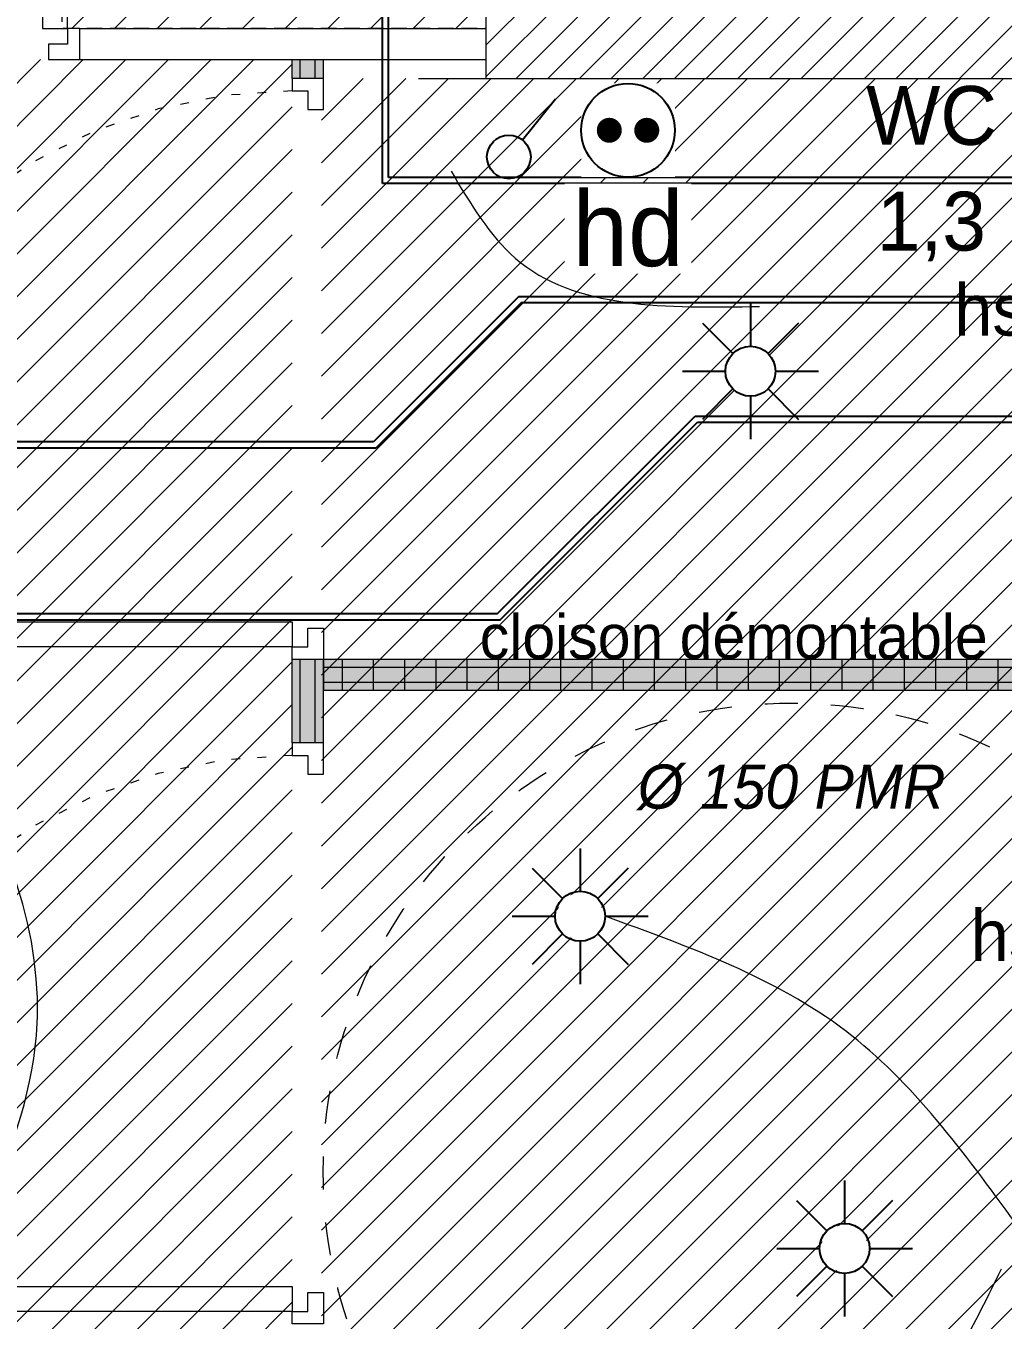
# Model space of a CAD drawing. Header units: centimetres. Extents: x 2666 to 9670, y 1889 to 5633.
# Drawn here: x 4359.3 to 4515.8, y 4426.7 to 4633.8 of the extents above; entities that cross this region are included whole.
import ezdxf

# ---------------------------------------------------------------- set-up
doc = ezdxf.new("R2010")
doc.units = ezdxf.units.CM
doc.header["$LTSCALE"] = 12.7
for name, pattern in [('Style de ligne -13', [0.295276, 0.19685, -0.098425]), ('Style de ligne -18', [0.328084, 0.109361, -0.218723]), ('Style de ligne -5', [0.41656, 0.13885, -0.27771]), ('VW-01', [0.83312, 0.41656, -0.41656])]:
    doc.linetypes.add(name, pattern=pattern)
for name, color, linetype, lineweight in [('B amÈnagement intÈrieur', 7, 'Continuous', 5), ('B aménagement intérieur', 7, 'Continuous', 5), ('B Faux plafonds-1', 7, 'Continuous', 5), ('B GÈnÈral', 7, 'Continuous', 5), ('B Général', 7, 'Continuous', 5), ('C ANNOTATIONS-PMR', 7, 'Style de ligne -5', 5), ('C ANNOTATIONS-prestations', 7, 'Continuous', 5), ('C ANNOTATIONS-texte', 7, 'Continuous', 5), ('C ANNOTATIONS-texte surfaces', 7, 'Continuous', 5), ('F REMPLISSAGE-vert clair', 7, 'Continuous', 13), ('F REMPLISSAGE-vert clair-1', 7, 'Continuous', 5), ('F REMPLISSAGE-vert foncÈ', 7, 'Continuous', 5), ('F REMPLISSAGE-vert foncé', 7, 'Continuous', 13), ('F REMPLISSAGE-vert hachurÈ', 7, 'Continuous', 5), ('F REMPLISSAGE-vert hachuré', 7, 'Continuous', 13), ('prlm-ELEC-CFO', 1, 'Continuous', 25)]:
    doc.layers.add(name, color=color, linetype=linetype, lineweight=lineweight)
doc.layers.add('prlm-CHAUFF', color=4, linetype='Continuous')
doc.styles.add('Eurostile', font='')
doc.styles.add('Eurostile (italic)', font='')
doc.styles.add('prlm-elec-cfo', font='comic.ttf', dxfattribs={"height": 12})
doc.styles.get('Eurostile').set_extended_font_data('Eurostile')
doc.styles.get('Eurostile (italic)').set_extended_font_data('Eurostile', italic=True)
pattern_1 = [(45, (0, 0), (2.4253472, -2.6458333), [])]
pattern_2 = [(45, (0, 0.2205), (-3.5277778, 3.3072917), [])]
pattern_3 = [(270, (1e-16, 1.6667), (-5, 5e-14), [])]

# ---------------------------------------------------------------- blocks, each defined once
blk = doc.blocks.new('xi.SPOT')
at = {"color": 0, "lineweight": 5}
blk.add_wipeout([(-4, 0), (-2.83, -2.83), (0, -4), (2.83, -2.83), (4, 0), (2.83, 2.83), (0, 4), (-2.83, 2.83)], dxfattribs=at).dxf.layer = 'prlm-ELEC-CFO'
at = {"layer": 'prlm-ELEC-CFO', "color": 0, "linetype": 'ByBlock', "lineweight": -2, "flags": 128}
for points in [[(0, 10.88), (0, 4)], [(-7.69, 7.69), (-2.83, 2.83)], [(7.69, 7.69), (2.83, 2.83)], [(-10.88, 0), (-4, 0)], [(4, 0), (10.88, 0)], [(-2.83, -2.83), (-7.69, -7.69)], [(0, -4), (0, -10.88)], [(2.83, -2.83), (7.69, -7.69)]]:
    blk.add_lwpolyline(points, dxfattribs=at)
at = {"layer": 'prlm-ELEC-CFO', "color": 0, "linetype": 'ByBlock', "lineweight": -2}
blk.add_circle((0, 0), 4, dxfattribs=at)
blk = doc.blocks.new('xi.SA')
at = {"layer": 'prlm-ELEC-CFO', "color": 0}
blk.add_lwpolyline([(0.2, -1.28), (5.5, 5.28)], dxfattribs=at)
blk.add_circle((-2, -4), 3.5, dxfattribs=at)
blk = doc.blocks.new('xi.PCHD')
at = {"color": 0, "lineweight": 5}
blk.add_wipeout([(-7.5, -7.5), (7.5, -7.5), (7.5, 7.5), (-7.5, 7.5)], dxfattribs=at).dxf.layer = 'prlm-ELEC-CFO'
at = {"layer": 'prlm-ELEC-CFO', "color": 0, "linetype": 'ByBlock', "lineweight": 5, "const_width": 2}
for points in [[(-4, 0, 1), (-2, 0, 1)], [(2, 0, 1), (4, 0, 1)]]:
    blk.add_lwpolyline(points, format="xyb", close=True, dxfattribs=at)
at = {"layer": 'prlm-ELEC-CFO', "color": 0, "linetype": 'ByBlock', "lineweight": -2}
blk.add_circle((0, 0), 7.5, dxfattribs=at)
blk = doc.blocks.new('Rond 150_PMR')
at = {"layer": 'B Général', "color": 154, "linetype": 'VW-01', "lineweight": 5, "true_color": 0x0053a6}
blk.add_circle((0, 0), 75, dxfattribs=at)
at = {"layer": 'B Général', "color": 154, "true_color": 0x0053a6, "insert": (-61.5, 0), "char_height": 7.059, "attachment_point": 5, "rotation": 90, "line_spacing_factor": 0.894142, "style": 'Eurostile (italic)'}
blk.add_mtext('Ø 150 PMR', dxfattribs=at)

msp = doc.modelspace()

# ---------------------------------------------------------------- hatches: boundary and pattern name
at = {"layer": 'B amÈnagement intÈrieur', "linetype": 'Continuous', "lineweight": 5, "true_color": 0xaaaaaa}
h = msp.add_hatch(dxfattribs=at)
h.set_pattern_fill('F_P__SOFFITE', color=253, style=0, pattern_type=2)
h.set_pattern_definition(pattern_2)
h.paths.add_polyline_path([(4365.11, 4995.44), (4432.96, 4995.44), (4432.96, 4633.44), (4365.11, 4633.44)])
at = {"layer": 'B Faux plafonds-1', "linetype": 'Continuous', "lineweight": 5, "true_color": 0xaaaaaa}
h = msp.add_hatch(dxfattribs=at)
h.set_pattern_fill('F_P__SOFFITE', color=253, style=0, pattern_type=2)
h.set_pattern_definition(pattern_2)
h.paths.add_polyline_path([(4208, 4475.44), (4208, 4390.44), (4273, 4390.44), (4273, 4300.44), (4401.96, 4300.44), (4401.96, 4628.44), (4208, 4628.44), (4208, 4510.43), (4277, 4510.43), (4277, 4475.44)])
h = msp.add_hatch(dxfattribs=at)
h.set_pattern_fill('F_P__SOFFITE', color=253, style=0, pattern_type=2)
h.set_pattern_definition(pattern_2)
h.paths.add_polyline_path([(4406.65, 4625.44), (4406.65, 4300.39), (4631.96, 4300.39), (4631.96, 4527.44), (4543.96, 4527.44), (4543.96, 4625.44)])
at = {"layer": 'B GÈnÈral', "linetype": 'Continuous', "lineweight": 5}
h = msp.add_hatch(dxfattribs=at)
h.set_pattern_fill('50_BETON', style=0, pattern_type=2)
h.set_pattern_definition(pattern_1)
h.paths.add_polyline_path([(4432.96, 4625.44), (4452.96, 4643.44), (4452.96, 5470.21), (4432.96, 5466.49)])
h = msp.add_hatch(dxfattribs=at)
h.set_pattern_fill('50_BETON', style=0, pattern_type=2)
h.set_pattern_definition(pattern_1)
h.paths.add_polyline_path([(4641.96, 4625.44), (4641.96, 4643.44), (4452.96, 4643.44), (4432.96, 4625.44)])
at = {"layer": 'F REMPLISSAGE-vert hachurÈ', "linetype": 'Continuous', "lineweight": 0, "true_color": 0x99aa00}
for points in [[(4543.96, 4531.14), (4543.96, 4532.44), (4406.96, 4532.44), (4406.96, 4531.14)], [(4543.96, 4528.74), (4543.96, 4531.14), (4406.96, 4531.14), (4406.96, 4528.74)], [(4543.96, 4527.44), (4543.96, 4528.74), (4406.96, 4528.74), (4406.96, 4527.44)]]:
    msp.add_hatch(color=54, dxfattribs=at).paths.add_polyline_path(points)
at = {"layer": 'F REMPLISSAGE-vert hachurÈ', "linetype": 'Continuous', "lineweight": 5, "true_color": 0x004400}
h = msp.add_hatch(dxfattribs=at)
h.set_pattern_fill('90-0_5 HYDROFUGE_0_5', color=98, angle=180, style=0, pattern_type=2)
h.set_pattern_definition(pattern_3)
h.paths.add_polyline_path([(4543.96, 4531.14), (4543.96, 4532.44), (4406.96, 4532.44), (4406.96, 4531.14)])
h = msp.add_hatch(dxfattribs=at)
h.set_pattern_fill('90-0_5 HYDROFUGE_0_5', color=98, angle=180, style=0, pattern_type=2)
h.set_pattern_definition(pattern_3)
h.paths.add_polyline_path([(4543.96, 4528.74), (4543.96, 4531.14), (4406.96, 4531.14), (4406.96, 4528.74)])
h = msp.add_hatch(dxfattribs=at)
h.set_pattern_fill('90-0_5 HYDROFUGE_0_5', color=98, angle=180, style=0, pattern_type=2)
h.set_pattern_definition(pattern_3)
h.paths.add_polyline_path([(4543.96, 4527.44), (4543.96, 4528.74), (4406.96, 4528.74), (4406.96, 4527.44)])

# ---------------------------------------------------------------- linework, layer by layer
at = {"layer": 'B aménagement intérieur', "color": 7, "linetype": 'Style de ligne -13', "lineweight": 5, "flags": 128}
msp.add_lwpolyline([(4365.11, 4995.44), (4432.96, 4995.44), (4432.96, 4633.44), (4365.11, 4633.44)], close=True, dxfattribs=at)
at = {"layer": 'B GÈnÈral', "color": 9, "linetype": 'Continuous', "true_color": 0xc0dcc0}
for points in [[(4406.96, 4625.44), (4401.96, 4625.44), (4406.96, 4628.44), (4401.96, 4628.44)], [(4406.96, 4519.07), (4401.96, 4519.07), (4406.96, 4532.44), (4401.96, 4532.44)]]:
    msp.add_solid(points, dxfattribs=at)
at = {"layer": 'B Général', "color": 7, "linetype": 'Continuous', "lineweight": 18}
for p, q in [((4432.96, 5456.3), (4432.96, 4625.44)), ((4432.96, 4625.44), (4641.96, 4625.44))]:
    msp.add_line(p, q, dxfattribs=at)
at = {"layer": 'B Général', "color": 7, "linetype": 'Continuous', "lineweight": 5}
for p, q in [((4432.96, 5456.3), (4432.96, 4625.44)), ((4367.96, 4633.44), (4365.96, 4633.44)), ((4365.96, 4633.44), (4365.96, 4630.94)), ((4367.96, 4633.44), (4432.96, 4633.44)), ((4367.96, 4628.44), (4367.96, 4633.44)), ((4367.96, 4628.44), (4367.96, 4633.44)), ((4365.96, 4630.94), (4362.96, 4630.94)), ((4362.96, 4630.94), (4362.96, 4628.44)), ((4362.96, 4628.44), (4367.96, 4628.44)), ((4367.96, 4628.44), (4401.96, 4628.44)), ((4406.96, 4628.44), (4432.96, 4628.44)), ((4422.17, 4625.44), (4446.5, 4625.44)), ((4432.96, 4625.44), (4641.96, 4625.44))]:
    msp.add_line(p, q, dxfattribs=at)
at = {"layer": 'B Général'}
for p, q in [((4361.96, 4716.44), (4361.96, 4633.44)), ((4365.96, 4633.44), (4365.96, 4716.44)), ((4361.96, 4633.44), (4365.96, 4633.44))]:
    msp.add_line(p, q, dxfattribs=at)
at = {"layer": 'B Général', "color": 7, "linetype": 'Continuous', "lineweight": 13}
for p, q in [((4367.96, 4633.44), (4432.96, 4633.44)), ((4367.96, 4628.44), (4432.96, 4628.44))]:
    msp.add_line(p, q, dxfattribs=at)
at = {"layer": 'B Général', "color": 98, "linetype": 'Continuous', "lineweight": 13, "true_color": 0x004400}
for p, q in [((4401.96, 4625.44), (4401.96, 4628.44)), ((4406.96, 4625.44), (4406.96, 4628.44)), ((4406.96, 4625.44), (4401.96, 4625.44)), ((4406.96, 4532.44), (4401.96, 4532.44)), ((4401.96, 4519.07), (4401.96, 4532.44)), ((4406.96, 4519.07), (4406.96, 4532.44)), ((4406.96, 4532.44), (4406.96, 4527.44)), ((4543.96, 4532.44), (4406.96, 4532.44)), ((4543.96, 4527.44), (4406.96, 4527.44)), ((4406.96, 4519.07), (4401.96, 4519.07))]:
    msp.add_line(p, q, dxfattribs=at)
at = {"layer": 'B Général', "color": 7, "linetype": 'Continuous', "lineweight": 5, "flags": 128}
for points in [[(4401.96, 4625.44), (4401.96, 4623.44), (4404.46, 4623.44), (4404.46, 4620.44), (4406.96, 4620.44), (4406.96, 4625.44), (4406.96, 4625.44), (4406.96, 4625.44), (4402.68, 4625.44), (4402.68, 4625.44)], [(4401.96, 4532.44), (4401.96, 4534.44), (4404.46, 4534.44), (4404.46, 4537.44), (4406.96, 4537.44), (4406.96, 4532.44)], [(4401.96, 4519.07), (4401.96, 4517.07), (4404.46, 4517.07), (4404.46, 4514.07), (4406.96, 4514.07), (4406.96, 4519.07), (4406.96, 4519.07), (4406.96, 4519.07), (4402.68, 4519.07), (4402.68, 4519.07)], [(4401.96, 4426.07), (4401.96, 4428.07), (4404.46, 4428.07), (4404.46, 4431.07), (4406.96, 4431.07), (4406.96, 4426.07)]]:
    msp.add_lwpolyline(points, close=True, dxfattribs=at)
at = {"layer": 'B Général', "linetype": 'Style de ligne -18', "lineweight": 5, "flags": 128}
for points in [[(4401.96, 4623.44), (4391.13, 4622.71), (4380.48, 4620.54), (4370.2, 4616.97), (4360.46, 4612.05), (4351.44, 4605.87), (4343.27, 4598.54), (4336.12, 4590.18), (4330.08, 4580.94), (4325.28, 4570.97), (4321.79, 4560.44), (4319.67, 4549.53), (4318.96, 4538.44)], [(4401.96, 4517.07), (4391.13, 4516.34), (4380.48, 4514.17), (4370.2, 4510.6), (4360.46, 4505.68), (4351.44, 4499.5), (4343.27, 4492.17), (4336.12, 4483.81), (4330.08, 4474.57), (4325.28, 4464.6), (4321.79, 4454.07), (4319.67, 4443.16), (4318.96, 4432.07)]]:
    msp.add_lwpolyline(points, dxfattribs=at)
at = {"layer": 'B Général', "flags": 128}
for points in [[(4401.96, 4534.44), (4318.96, 4534.44), (4318.96, 4538.44), (4401.96, 4538.44)], [(4401.96, 4428.07), (4318.96, 4428.07), (4318.96, 4432.07), (4401.96, 4432.07)]]:
    msp.add_lwpolyline(points, close=True, dxfattribs=at)
at = {"layer": 'F REMPLISSAGE-vert clair'}
for p, q in [((4403.26, 4625.44), (4403.26, 4628.44)), ((4405.66, 4625.44), (4405.66, 4628.44)), ((4403.26, 4519.07), (4403.26, 4532.44)), ((4405.66, 4519.07), (4405.66, 4532.44))]:
    msp.add_line(p, q, dxfattribs=at)
at = {"layer": 'F REMPLISSAGE-vert clair-1', "color": 9, "linetype": 'Continuous', "true_color": 0xc0dcc0}
for points in [[(4403.26, 4625.44), (4405.66, 4625.44), (4403.26, 4628.44), (4405.66, 4628.44)], [(4403.26, 4519.07), (4405.66, 4519.07), (4403.26, 4532.44), (4405.66, 4532.44)]]:
    msp.add_solid(points, dxfattribs=at)
at = {"layer": 'F REMPLISSAGE-vert foncÈ', "color": 54, "linetype": 'Continuous', "true_color": 0x99aa00}
for points in [[(4401.96, 4625.44), (4403.26, 4625.44), (4401.96, 4628.44), (4403.26, 4628.44)], [(4405.66, 4625.44), (4406.96, 4625.44), (4405.66, 4628.44), (4406.96, 4628.44)], [(4401.96, 4519.07), (4403.26, 4519.07), (4401.96, 4532.44), (4403.26, 4532.44)], [(4405.66, 4519.07), (4406.96, 4519.07), (4405.66, 4532.44), (4406.96, 4532.44)]]:
    msp.add_solid(points, dxfattribs=at)
at = {"layer": 'F REMPLISSAGE-vert foncé', "color": 98, "linetype": 'Continuous', "lineweight": 13, "true_color": 0x004400}
for p, q in [((4401.96, 4625.44), (4401.96, 4628.44)), ((4406.96, 4625.44), (4406.96, 4628.44)), ((4401.96, 4519.07), (4401.96, 4532.44)), ((4406.96, 4519.07), (4406.96, 4532.44))]:
    msp.add_line(p, q, dxfattribs=at)
at = {"layer": 'F REMPLISSAGE-vert foncé'}
for p, q in [((4403.26, 4625.44), (4403.26, 4628.44)), ((4405.66, 4625.44), (4405.66, 4628.44)), ((4403.26, 4519.07), (4403.26, 4532.44)), ((4405.66, 4519.07), (4405.66, 4532.44))]:
    msp.add_line(p, q, dxfattribs=at)
at = {"layer": 'F REMPLISSAGE-vert hachuré', "color": 98, "linetype": 'Continuous', "lineweight": 13, "true_color": 0x004400}
for p, q in [((4543.96, 4532.44), (4406.96, 4532.44)), ((4543.96, 4527.44), (4406.96, 4527.44))]:
    msp.add_line(p, q, dxfattribs=at)
at = {"layer": 'F REMPLISSAGE-vert hachuré'}
for p, q in [((4543.96, 4531.14), (4406.96, 4531.14)), ((4543.96, 4531.14), (4406.96, 4531.14)), ((4543.96, 4528.74), (4406.96, 4528.74)), ((4543.96, 4528.74), (4406.96, 4528.74))]:
    msp.add_line(p, q, dxfattribs=at)
at = {"layer": 'prlm-CHAUFF', "ltscale": 50}
for p, q in [((4416.41, 4608.59), (4416.41, 4927.23)), ((4417.41, 4609.59), (4417.41, 4927.64)), ((4547.6, 4609.59), (4417.41, 4609.59)), ((4547.6, 4608.59), (4416.41, 4608.59)), ((4438.2, 4590.49), (4414.96, 4567.25)), ((4438.62, 4589.49), (4415.38, 4566.25)), ((4547.7, 4590.49), (4438.2, 4590.49)), ((4547.7, 4589.49), (4438.62, 4589.49)), ((4434.84, 4539.76), (4466.47, 4571.39)), ((4435.26, 4538.76), (4466.88, 4570.39)), ((4466.47, 4571.39), (4547.7, 4571.39)), ((4466.88, 4570.39), (4547.7, 4570.39)), ((4415.38, 4566.25), (4330.42, 4566.25)), ((4414.96, 4567.25), (4331.42, 4567.25)), ((4245.22, 4539.76), (4434.84, 4539.76)), ((4245.22, 4538.76), (4435.26, 4538.76))]:
    msp.add_line(p, q, dxfattribs=at)
at = {"layer": 'prlm-ELEC-CFO', "lineweight": 13}
msp.add_spline([(4334.4, 4412.45), (4361, 4472.25), (4310.22, 4566.85)], degree=3, dxfattribs=at)

# ---------------------------------------------------------------- block references
at = {"layer": 'C ANNOTATIONS-PMR', "color": 7, "rotation": 270}
msp.add_blockref('Rond 150_PMR', (4481.93, 4450.44), dxfattribs=at)
at = {"layer": 'prlm-ELEC-CFO'}
msp.add_blockref('xi.SA', (4438.65, 4616.87), dxfattribs=at)

# ---------------------------------------------------------------- texts
at = {"layer": 'C ANNOTATIONS-prestations', "char_height": 8.236, "attachment_point": 7, "line_spacing_factor": 0.894142, "style": 'Eurostile'}
for s, insert, width in [('hsfp 215', (4507.96, 4581.79), 49.9482), ('hsfp 220', (4510.58, 4481.65), 58.8759)]:
    msp.add_mtext(s, dxfattribs=dict(at, insert=insert, width=width))
at = {"layer": 'C ANNOTATIONS-prestations', "color": 1, "insert": (4432, 4532.44), "char_height": 7.059, "width": 101.9647, "attachment_point": 7, "line_spacing_factor": 0.894142, "style": 'Eurostile'}
msp.add_mtext('cloison démontable', dxfattribs=at)
at = {"layer": 'C ANNOTATIONS-texte', "insert": (4504.34, 4614.67), "char_height": 9.412, "attachment_point": 8, "line_spacing_factor": 0.894142, "style": 'Eurostile'}
msp.add_mtext('WC', dxfattribs=at)
at = {"layer": 'C ANNOTATIONS-texte surfaces', "insert": (4513.63, 4612.94), "char_height": 9.412, "attachment_point": 2, "line_spacing_factor": 0.894142, "style": 'Eurostile'}
msp.add_mtext('1,3 m{\\H0.6667x;\\S2^ ;}', dxfattribs=at)

# ---------------------------------------------------------------- next in the draw order: block references
at = {"layer": 'prlm-ELEC-CFO'}
for p in [(4475.34, 4578.55), (4448.07, 4491.31), (4490.42, 4438.15)]:
    msp.add_blockref('xi.SPOT', p, dxfattribs=at)

# ---------------------------------------------------------------- next in the draw order: linework, layer by layer
at = {"layer": 'prlm-ELEC-CFO', "lineweight": 13}
for points in [[(4427.4, 4610.57), (4437.68, 4596.67), (4476.81, 4588.93)], [(4517.82, 4442.15), (4490.57, 4472.97), (4452.07, 4491.31)], [(4454.54, 4396.82), (4500.64, 4411.42), (4515.53, 4434.87)]]:
    msp.add_spline(points, degree=3, dxfattribs=at)

# ---------------------------------------------------------------- next in the draw order: block references
at = {"layer": 'prlm-ELEC-CFO'}
msp.add_blockref('xi.PCHD', (4455.74, 4617.13), dxfattribs=at)

# ---------------------------------------------------------------- next in the draw order: texts
at = {"layer": 'prlm-ELEC-CFO', "lineweight": 20, "insert": (4455.74, 4601.3), "char_height": 12, "attachment_point": 5, "line_spacing_factor": 0.8, "style": 'prlm-elec-cfo', "bg_fill": 3, "box_fill_scale": 1.1, "bg_fill_color": 256, "bg_fill_transparency": 0}
msp.add_mtext('hd', dxfattribs=at)

doc.saveas('drawing.dxf')
